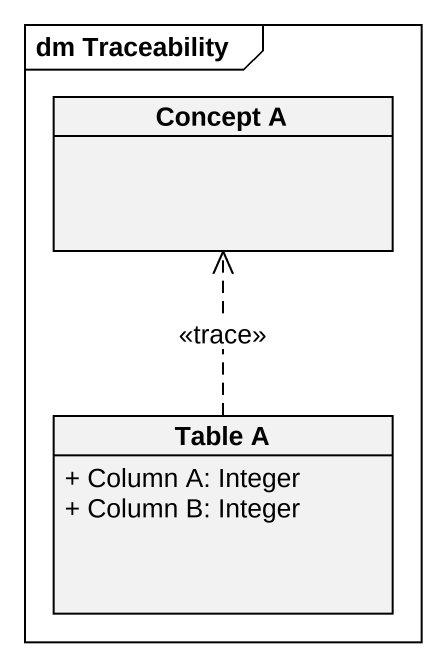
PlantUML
@startuml
mainframe dm Traceability
hide circle
hide empty members
skinparam classAttributeIconSize 0
class "Concept A" as Concept_A
class "Table A" as Table_A {
  + Column A: Integer
  + Column B: Integer
}
Table_A .up.> Concept_A : <<trace>>
@enduml
